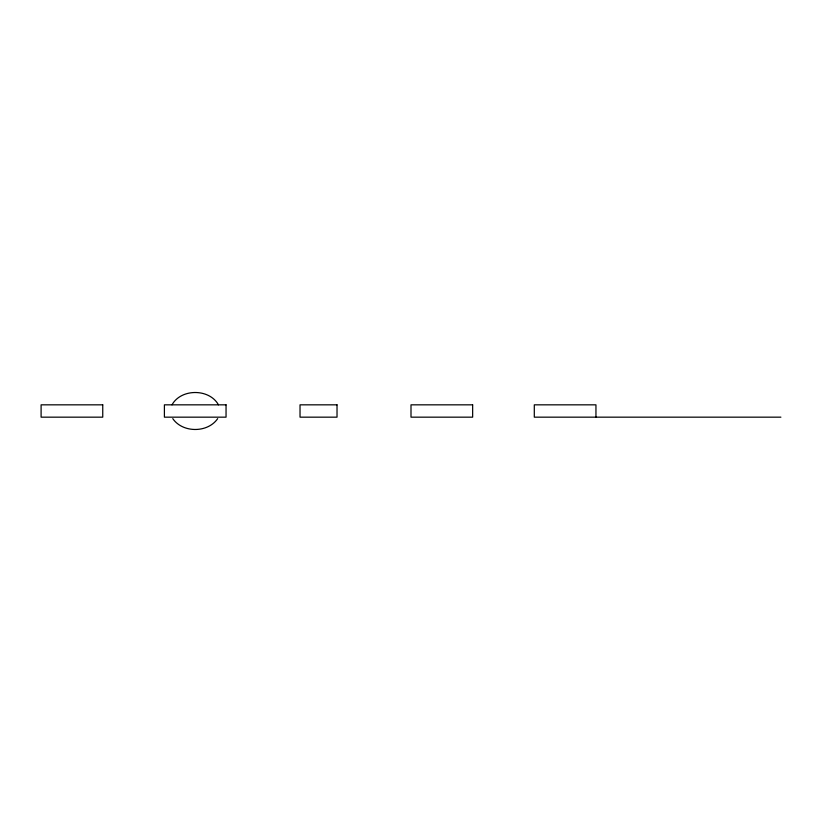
<?xml version="1.0" encoding="UTF-8"?>
<svg xmlns="http://www.w3.org/2000/svg" width="822" height="822" viewBox="0 0 822 822"><rect width="100%" height="100%" fill="white"/><g stroke="black" fill="none" stroke-linecap="round" stroke-linejoin="round"><path stroke-width="1.23" d="M171.993 404.835C181.087 388.405 209.363 388.405 218.457 404.835M217.676 418.624C207.781 433.091 182.669 433.091 172.774 418.624M780.9 417.165L534.3 417.165L534.3 404.835L595.95 404.835L595.95 417.165M102.75 404.835L41.1 404.835L41.1 417.165L102.75 417.165L102.75 404.835M226.05 404.835L164.4 404.835L164.4 417.165L226.05 417.165L226.05 404.835M337.02 404.835L300.03 404.835L300.03 417.165L337.02 417.165L337.02 404.835M472.65 404.835L411 404.835L411 417.165L472.65 417.165L472.65 404.835"/></g></svg>
